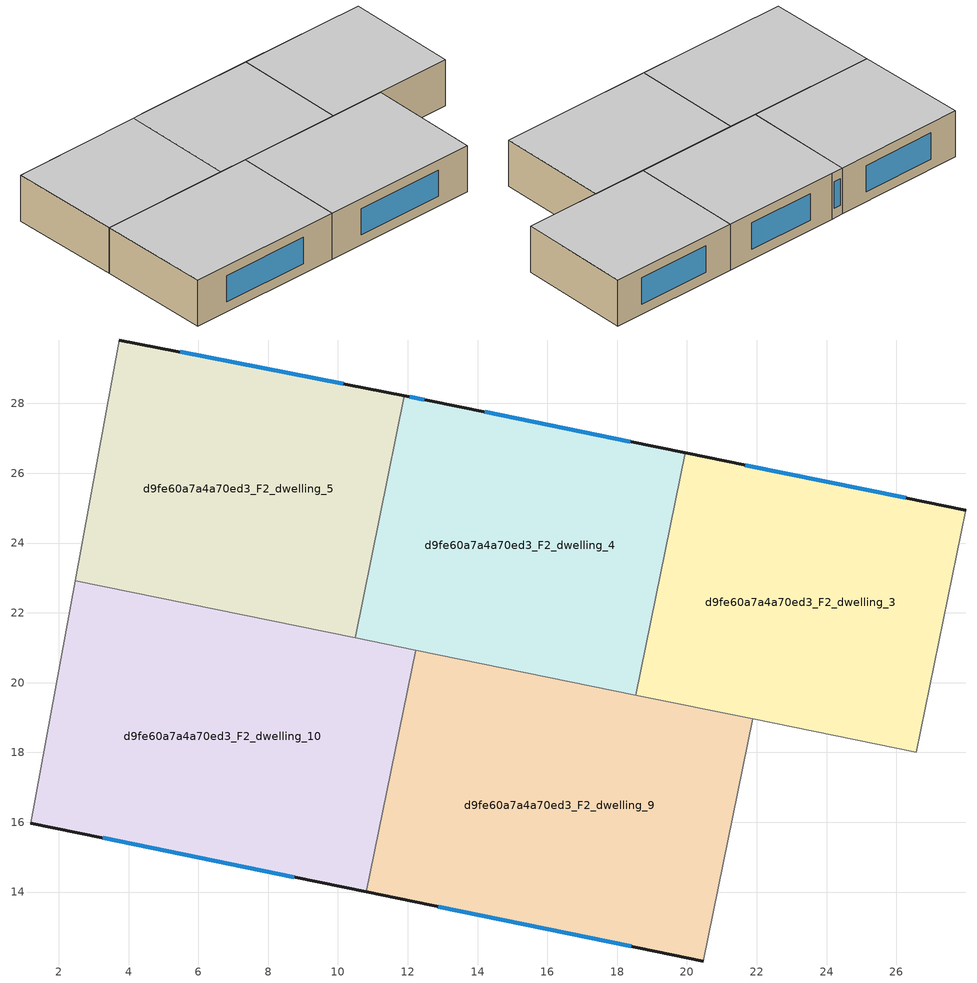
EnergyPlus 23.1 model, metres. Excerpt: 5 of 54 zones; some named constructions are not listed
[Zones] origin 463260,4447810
d9fe60a7a4a70ed3_F2_dwelling_10
 floor to d9fe60a7a4a70ed3_F1_dwelling_10 (EU_floor_Construction): 12.22,20.93 10.81,14.01 1.2,15.98 2.47,22.92 z6
 wall outside (EU_wall_Construction): 1.2,15.98 10.81,14.01 z6:9
 wall to d9fe60a7a4a70ed3_F2_dwelling_9 (EU_wall_Construction): 10.81,14.01 12.22,20.93 z6:9
 wall adiabatic (EU_wall_Construction): 2.47,22.92 1.2,15.98 z6:9
 wall to d9fe60a7a4a70ed3_F2_dwelling_5 (EU_wall_Construction): 10.49,21.28 2.47,22.92 z6:9
 wall to d9fe60a7a4a70ed3_F2_dwelling_4 (EU_wall_Construction): 12.22,20.93 10.49,21.28 z6:9
 window (EU_Window_Construction): 3.26,15.56 8.75,14.43 z6.64:8.36
 ceiling to d9fe60a7a4a70ed3_F3_dwelling_10 (EU_floor_Construction): 10.81,14.01 12.22,20.93 2.47,22.92 1.2,15.98 z9
d9fe60a7a4a70ed3_F2_dwelling_3
 floor to d9fe60a7a4a70ed3_F1_dwelling_3 (EU_floor_Construction): 27.98,24.95 26.57,18 18.53,19.64 19.94,26.58 z6
 wall outside (EU_wall_Construction): 27.98,24.95 19.94,26.58 z6:9
 wall to d9fe60a7a4a70ed3_F2_dwelling_4 (EU_wall_Construction): 19.94,26.58 18.53,19.64 z6:9
 wall to d9fe60a7a4a70ed3_F2_dwelling_2 (EU_wall_Construction): 26.57,18 27.98,24.95 z6:9
 wall to d9fe60a7a4a70ed3_F2_dwelling_9 (EU_wall_Construction): 18.53,19.64 21.89,18.96 z6:9
 wall to d9fe60a7a4a70ed3_F2_dwelling_8 (EU_wall_Construction): 21.89,18.96 26.57,18 z6:9
 window (EU_Window_Construction): 26.26,25.3 21.67,26.23 z6.64:8.36
 ceiling to d9fe60a7a4a70ed3_F3_dwelling_3 (EU_floor_Construction): 26.57,18 27.98,24.95 19.94,26.58 18.53,19.64 z9
d9fe60a7a4a70ed3_F2_dwelling_4
 floor to d9fe60a7a4a70ed3_F1_dwelling_4 (EU_floor_Construction): 19.94,26.58 18.53,19.64 10.49,21.28 11.9,28.22 12.64,28.08 z6
 wall outside (EU_wall_Construction): 19.94,26.58 12.64,28.08 11.9,28.22 z6:9
 wall to d9fe60a7a4a70ed3_F2_dwelling_5 (EU_wall_Construction): 11.9,28.22 10.49,21.28 z6:9
 wall to d9fe60a7a4a70ed3_F2_dwelling_9 (EU_wall_Construction): 12.22,20.93 18.53,19.64 z6:9
 window (EU_Window_Construction): 12.48,28.11 12.06,28.19 / 18.38,26.9 14.2,27.76 z6.64:8.36
 ceiling to d9fe60a7a4a70ed3_F3_dwelling_4 (EU_floor_Construction): 18.53,19.64 19.94,26.58 12.64,28.08 11.9,28.22 10.49,21.28 z9
d9fe60a7a4a70ed3_F2_dwelling_5
 floor to d9fe60a7a4a70ed3_F1_dwelling_5 (EU_floor_Construction): 11.9,28.22 10.49,21.28 2.47,22.92 3.74,29.82 z6
 wall outside (EU_wall_Construction): 11.9,28.22 3.74,29.82 z6:9
 wall adiabatic (EU_wall_Construction): 3.74,29.82 2.47,22.92 z6:9
 window (EU_Window_Construction): 10.15,28.56 5.49,29.48 z6.64:8.36
 ceiling to d9fe60a7a4a70ed3_F3_dwelling_5 (EU_floor_Construction): 10.49,21.28 11.9,28.22 3.74,29.82 2.47,22.92 z9
d9fe60a7a4a70ed3_F2_dwelling_9
 floor to d9fe60a7a4a70ed3_F1_dwelling_9 (EU_floor_Construction): 21.89,18.96 20.47,12.02 10.81,14.01 12.22,20.93 z6
 wall outside (EU_wall_Construction): 10.81,14.01 20.47,12.02 z6:9
 wall to d9fe60a7a4a70ed3_F2_dwelling_8 (EU_wall_Construction): 20.47,12.02 21.89,18.96 z6:9
 window (EU_Window_Construction): 12.88,13.58 18.4,12.45 z6.64:8.36
 ceiling to d9fe60a7a4a70ed3_F3_dwelling_9 (EU_floor_Construction): 20.47,12.02 21.89,18.96 12.22,20.93 10.81,14.01 z9
[SCHEDULE:FILE] Column Number=1; Rows to Skip at Top=0; Number of Hours of Data=8760; Column Separator=Comma; Interpolate to Timestep=No; Minutes per Item=60; Adjust Schedule for Daylight Savings=Yes
Name | File
EU_Step8_GainSchedule_d9fe60a7a4a70ed3_F2_dwelling_6_f000 | ../../schedules/d9fe60a7a4a70ed3/d9fe60a7a4a70ed3_F2_dwelling_6_f000_gain.csv
EU_Step8_GainSchedule_d9fe60a7a4a70ed3_F2_dwelling_7_f000 | ../../schedules/d9fe60a7a4a70ed3/d9fe60a7a4a70ed3_F2_dwelling_7_f000_gain.csv
EU_Step8_GainSchedule_d9fe60a7a4a70ed3_F2_dwelling_8_f000 | ../../schedules/d9fe60a7a4a70ed3/d9fe60a7a4a70ed3_F2_dwelling_8_f000_gain.csv
EU_Step8_GainSchedule_d9fe60a7a4a70ed3_F2_dwelling_9_f000 | ../../schedules/d9fe60a7a4a70ed3/d9fe60a7a4a70ed3_F2_dwelling_9_f000_gain.csv
EU_Step8_GainSchedule_d9fe60a7a4a70ed3_F2_dwelling_10_f000 | ../../schedules/d9fe60a7a4a70ed3/d9fe60a7a4a70ed3_F2_dwelling_10_f000_gain.csv
